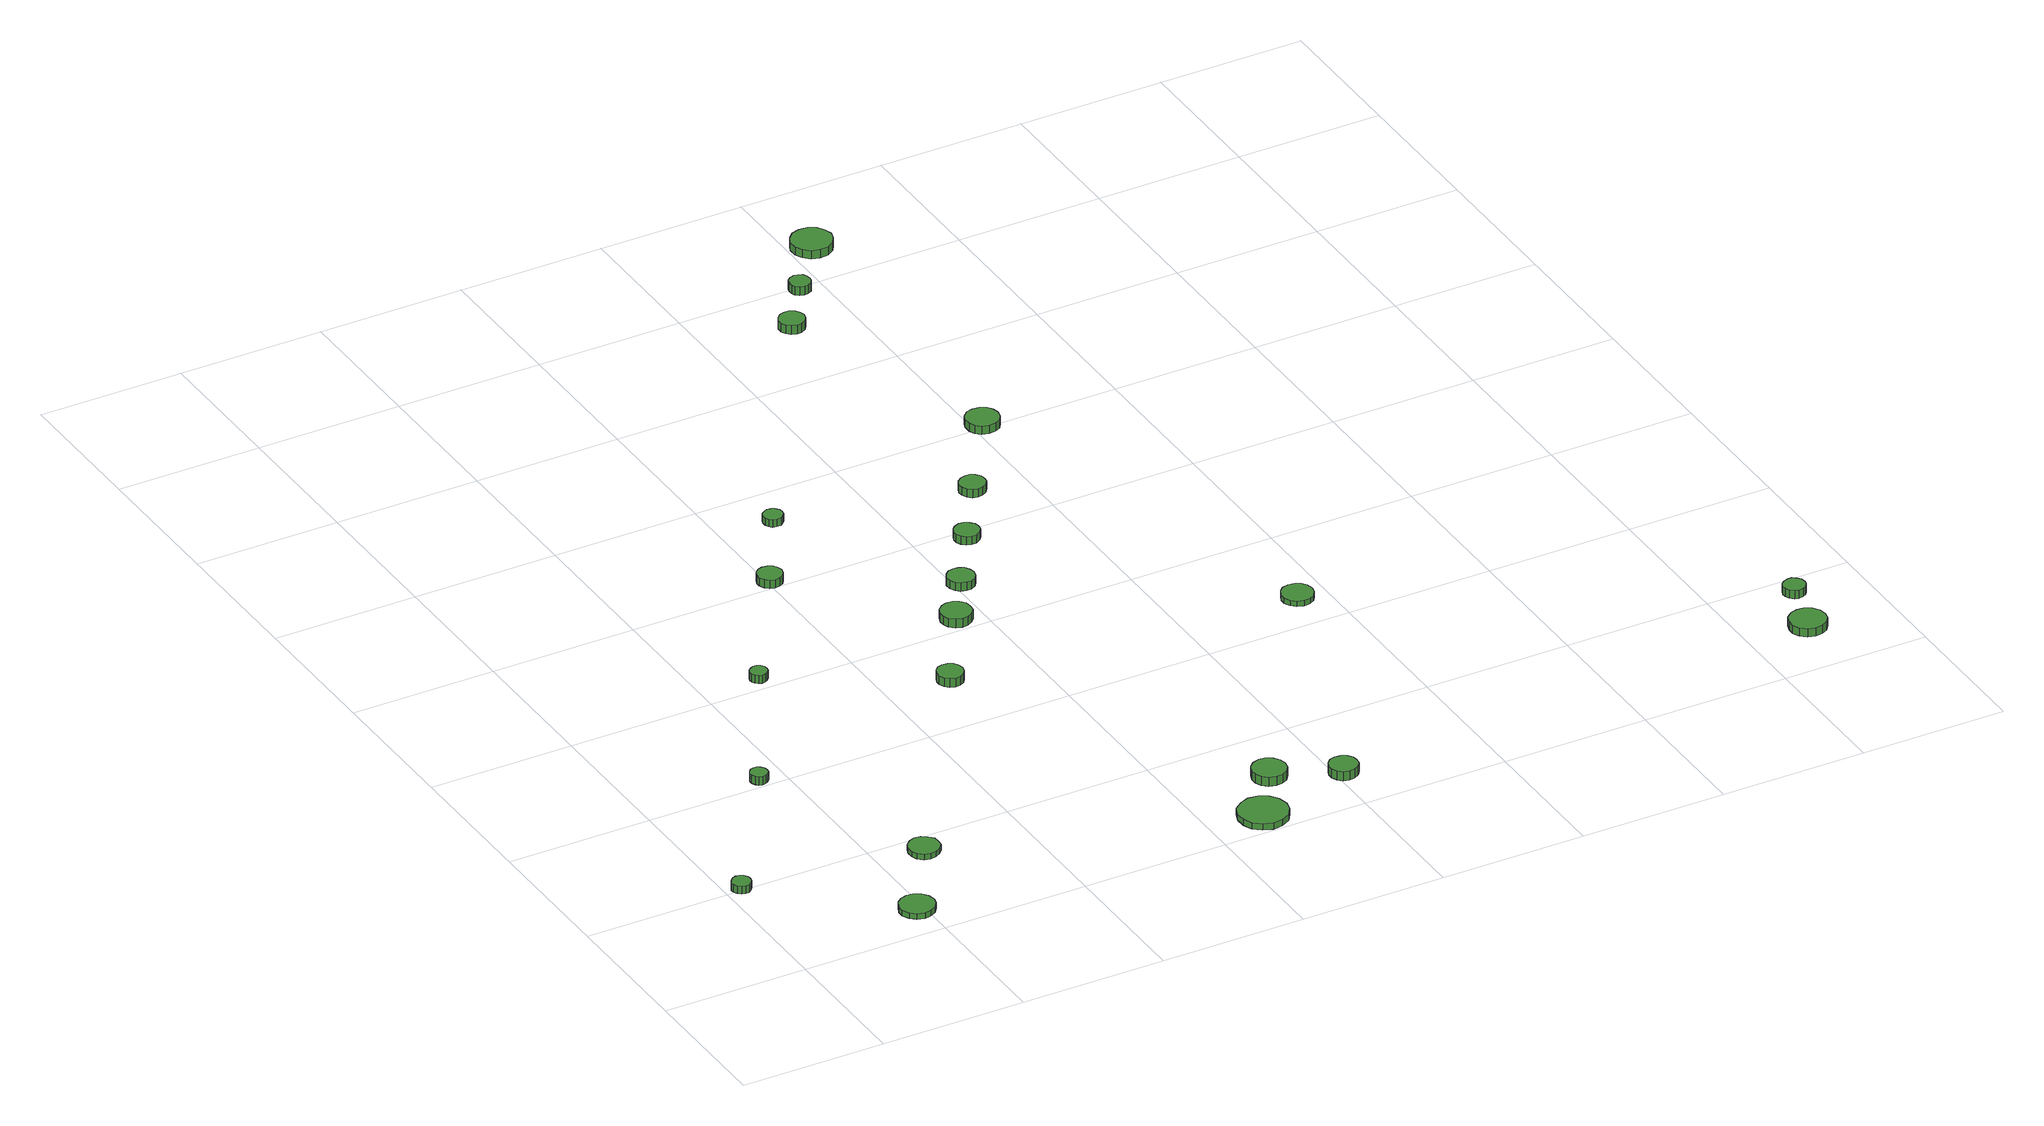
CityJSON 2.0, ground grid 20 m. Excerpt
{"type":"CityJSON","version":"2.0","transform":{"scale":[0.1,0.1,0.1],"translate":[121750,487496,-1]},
"CityObjects":{
"tree1":{"type":"SolitaryVegetationObject","attributes":{"function":"something"},"geometry":[{"type":"MultiSurface","lod":"1","boundaries":[[[0,1,2,3,4,5,6,7,8,9,10,11,12,13,14]],[[15,16,17,18,19,20,21,22,23,24,25,26,27,28,29]],[[0,29,28,1]],[[1,28,27,2]],[[2,27,26,3]],[[3,26,25,4]],[[4,25,24,5]],[[5,24,23,6]],[[6,23,22,7]],[[7,22,21,8]],[[8,21,20,9]],[[9,20,19,10]],[[10,19,18,11]],[[11,18,17,12]],[[12,17,16,13]],[[13,16,15,14]],[[14,15,29,0]]]}]},
"tree2":{"type":"SolitaryVegetationObject","attributes":{"function":"something"},"geometry":[{"type":"MultiSurface","lod":"1","boundaries":[[[30,31,32,33,34,35,36,37,38,39,40,41,42,43,44]],[[45,46,47,48,49,50,51,52,53,54,55,56,57,58,59]],[[30,59,58,31]],[[31,58,57,32]],[[32,57,56,33]],[[33,56,55,34]],[[34,55,54,35]],[[35,54,53,36]],[[36,53,52,37]],[[37,52,51,38]],[[38,51,50,39]],[[39,50,49,40]],[[40,49,48,41]],[[41,48,47,42]],[[42,47,46,43]],[[43,46,45,44]],[[44,45,59,30]]]}]},
"tree3":{"type":"SolitaryVegetationObject","attributes":{"function":"something"},"geometry":[{"type":"MultiSurface","lod":"1","boundaries":[[[60,61,62,63,64,65,66,67,68,69,70,71,72,73,74]],[[75,76,77,78,79,80,81,82,83,84,85,86,87,88,89]],[[60,89,88,61]],[[61,88,87,62]],[[62,87,86,63]],[[63,86,85,64]],[[64,85,84,65]],[[65,84,83,66]],[[66,83,82,67]],[[67,82,81,68]],[[68,81,80,69]],[[69,80,79,70]],[[70,79,78,71]],[[71,78,77,72]],[[72,77,76,73]],[[73,76,75,74]],[[74,75,89,60]]]}]},
"tree4":{"type":"SolitaryVegetationObject","attributes":{"function":"something"},"geometry":[{"type":"MultiSurface","lod":"1","boundaries":[[[90,91,92,93,94,95,96,97,98,99,100,101,102,103,104]],[[105,106,107,108,109,110,111,112,113,114,115,116,117,118,119]],[[90,119,118,91]],[[91,118,117,92]],[[92,117,116,93]],[[93,116,115,94]],[[94,115,114,95]],[[95,114,113,96]],[[96,113,112,97]],[[97,112,111,98]],[[98,111,110,99]],[[99,110,109,100]],[[100,109,108,101]],[[101,108,107,102]],[[102,107,106,103]],[[103,106,105,104]],[[104,105,119,90]]]}]},
"tree5":{"type":"SolitaryVegetationObject","attributes":{"function":"something"},"geometry":[{"type":"MultiSurface","lod":"1","boundaries":[[[120,121,122,123,124,125,126,127,128,129,130,131,132,133,134]],[[135,136,137,138,139,140,141,142,143,144,145,146,147,148,149]],[[120,149,148,121]],[[121,148,147,122]],[[122,147,146,123]],[[123,146,145,124]],[[124,145,144,125]],[[125,144,143,126]],[[126,143,142,127]],[[127,142,141,128]],[[128,141,140,129]],[[129,140,139,130]],[[130,139,138,131]],[[131,138,137,132]],[[132,137,136,133]],[[133,136,135,134]],[[134,135,149,120]]]}]},
"tree6":{"type":"SolitaryVegetationObject","attributes":{"function":"something"},"geometry":[{"type":"MultiSurface","lod":"1","boundaries":[[[150,151,152,153,154,155,156,157,158,159,160,161,162,163,164]],[[165,166,167,168,169,170,171,172,173,174,175,176,177,178,179]],[[150,179,178,151]],[[151,178,177,152]],[[152,177,176,153]],[[153,176,175,154]],[[154,175,174,155]],[[155,174,173,156]],[[156,173,172,157]],[[157,172,171,158]],[[158,171,170,159]],[[159,170,169,160]],[[160,169,168,161]],[[161,168,167,162]],[[162,167,166,163]],[[163,166,165,164]],[[164,165,179,150]]]}]},
"tree7":{"type":"SolitaryVegetationObject","attributes":{"function":"something"},"geometry":[{"type":"MultiSurface","lod":"1","boundaries":[[[180,181,182,183,184,185,186,187,188,189,190,191,192,193,194]],[[195,196,197,198,199,200,201,202,203,204,205,206,207,208,209]],[[180,209,208,181]],[[181,208,207,182]],[[182,207,206,183]],[[183,206,205,184]],[[184,205,204,185]],[[185,204,203,186]],[[186,203,202,187]],[[187,202,201,188]],[[188,201,200,189]],[[189,200,199,190]],[[190,199,198,191]],[[191,198,197,192]],[[192,197,196,193]],[[193,196,195,194]],[[194,195,209,180]]]}]},
"tree8":{"type":"SolitaryVegetationObject","attributes":{"function":"something"},"geometry":[{"type":"MultiSurface","lod":"1","boundaries":[[[210,211,212,213,214,215,216,217,218,219,220,221,222,223,224]],[[225,226,227,228,229,230,231,232,233,234,235,236,237,238,239]],[[210,239,238,211]],[[211,238,237,212]],[[212,237,236,213]],[[213,236,235,214]],[[214,235,234,215]],[[215,234,233,216]],[[216,233,232,217]],[[217,232,231,218]],[[218,231,230,219]],[[219,230,229,220]],[[220,229,228,221]],[[221,228,227,222]],[[222,227,226,223]],[[223,226,225,224]],[[224,225,239,210]]]}]},
"tree9":{"type":"SolitaryVegetationObject","attributes":{"function":"something"},"geometry":[{"type":"MultiSurface","lod":"1","boundaries":[[[240,241,242,243,244,245,246,247,248,249,250,251,252,253,254]],[[255,256,257,258,259,260,261,262,263,264,265,266,267,268,269]],[[240,269,268,241]],[[241,268,267,242]],[[242,267,266,243]],[[243,266,265,244]],[[244,265,264,245]],[[245,264,263,246]],[[246,263,262,247]],[[247,262,261,248]],[[248,261,260,249]],[[249,260,259,250]],[[250,259,258,251]],[[251,258,257,252]],[[252,257,256,253]],[[253,256,255,254]],[[254,255,269,240]]]}]},
"tree10":{"type":"SolitaryVegetationObject","attributes":{"function":"something"},"geometry":[{"type":"MultiSurface","lod":"1","boundaries":[[[270,271,272,273,274,275,276,277,278,279,280,281,282,283,284]],[[285,286,287,288,289,290,291,292,293,294,295,296,297,298,299]],[[270,299,298,271]],[[271,298,297,272]],[[272,297,296,273]],[[273,296,295,274]],[[274,295,294,275]],[[275,294,293,276]],[[276,293,292,277]],[[277,292,291,278]],[[278,291,290,279]],[[279,290,289,280]],[[280,289,288,281]],[[281,288,287,282]],[[282,287,286,283]],[[283,286,285,284]],[[284,285,299,270]]]}]},
"tree11":{"type":"SolitaryVegetationObject","attributes":{"function":"something"},"geometry":[{"type":"MultiSurface","lod":"1","boundaries":[[[300,301,302,303,304,305,306,307,308,309,310,311,312,313,314]],[[315,316,317,318,319,320,321,322,323,324,325,326,327,328,329]],[[300,329,328,301]],[[301,328,327,302]],[[302,327,326,303]],[[303,326,325,304]],[[304,325,324,305]],[[305,324,323,306]],[[306,323,322,307]],[[307,322,321,308]],[[308,321,320,309]],[[309,320,319,310]],[[310,319,318,311]],[[311,318,317,312]],[[312,317,316,313]],[[313,316,315,314]],[[314,315,329,300]]]}]},
"tree12":{"type":"SolitaryVegetationObject","attributes":{"function":"something"},"geometry":[{"type":"MultiSurface","lod":"1","boundaries":[[[330,331,332,333,334,335,336,337,338,339,340,341,342,343,344]],[[345,346,347,348,349,350,351,352,353,354,355,356,357,358,359]],[[330,359,358,331]],[[331,358,357,332]],[[332,357,356,333]],[[333,356,355,334]],[[334,355,354,335]],[[335,354,353,336]],[[336,353,352,337]],[[337,352,351,338]],[[338,351,350,339]],[[339,350,349,340]],[[340,349,348,341]],[[341,348,347,342]],[[342,347,346,343]],[[343,346,345,344]],[[344,345,359,330]]]}]},
"tree13":{"type":"SolitaryVegetationObject","attributes":{"function":"something"},"geometry":[{"type":"MultiSurface","lod":"1","boundaries":[[[360,361,362,363,364,365,366,367,368,369,370,371,372,373,374]],[[375,376,377,378,379,380,381,382,383,384,385,386,387,388,389]],[[360,389,388,361]],[[361,388,387,362]],[[362,387,386,363]],[[363,386,385,364]],[[364,385,384,365]],[[365,384,383,366]],[[366,383,382,367]],[[367,382,381,368]],[[368,381,380,369]],[[369,380,379,370]],[[370,379,378,371]],[[371,378,377,372]],[[372,377,376,373]],[[373,376,375,374]],[[374,375,389,360]]]}]},
"tree14":{"type":"SolitaryVegetationObject","attributes":{"function":"something"},"geometry":[{"type":"MultiSurface","lod":"1","boundaries":[[[390,391,392,393,394,395,396,397,398,399,400,401,402,403,404]],[[405,406,407,408,409,410,411,412,413,414,415,416,417,418,419]],[[390,419,418,391]],[[391,418,417,392]],[[392,417,416,393]],[[393,416,415,394]],[[394,415,414,395]],[[395,414,413,396]],[[396,413,412,397]],[[397,412,411,398]],[[398,411,410,399]],[[399,410,409,400]],[[400,409,408,401]],[[401,408,407,402]],[[402,407,406,403]],[[403,406,405,404]],[[404,405,419,390]]]}]},
"tree15":{"type":"SolitaryVegetationObject","attributes":{"function":"something"},"geometry":[{"type":"MultiSurface","lod":"1","boundaries":[[[420,421,422,423,424,425,426,427,428,429,430,431,432,433,434]],[[435,436,437,438,439,440,441,442,443,444,445,446,447,448,449]],[[420,449,448,421]],[[421,448,447,422]],[[422,447,446,423]],[[423,446,445,424]],[[424,445,444,425]],[[425,444,443,426]],[[426,443,442,427]],[[427,442,441,428]],[[428,441,440,429]],[[429,440,439,430]],[[430,439,438,431]],[[431,438,437,432]],[[432,437,436,433]],[[433,436,435,434]],[[434,435,449,420]]]}]},
"tree16":{"type":"SolitaryVegetationObject","attributes":{"function":"something"},"geometry":[{"type":"MultiSurface","lod":"1","boundaries":[[[450,451,452,453,454,455,456,457,458,459,460,461,462,463,464]],[[465,466,467,468,469,470,471,472,473,474,475,476,477,478,479]],[[450,479,478,451]],[[451,478,477,452]],[[452,477,476,453]],[[453,476,475,454]],[[454,475,474,455]],[[455,474,473,456]],[[456,473,472,457]],[[457,472,471,458]],[[458,471,470,459]],[[459,470,469,460]],[[460,469,468,461]],[[461,468,467,462]],[[462,467,466,463]],[[463,466,465,464]],[[464,465,479,450]]]}]},
"tree17":{"type":"SolitaryVegetationObject","attributes":{"function":"something"},"geometry":[{"type":"MultiSurface","lod":"1","boundaries":[[[480,481,482,483,484,485,486,487,488,489,490,491,492,493,494]],[[495,496,497,498,499,500,501,502,503,504,505,506,507,508,509]],[[480,509,508,481]],[[481,508,507,482]],[[482,507,506,483]],[[483,506,505,484]],[[484,505,504,485]],[[485,504,503,486]],[[486,503,502,487]],[[487,502,501,488]],[[488,501,500,489]],[[489,500,499,490]],[[490,499,498,491]],[[491,498,497,492]],[[492,497,496,493]],[[493,496,495,494]],[[494,495,509,480]]]}]},
"tree18":{"type":"SolitaryVegetationObject","attributes":{"function":"something"},"geometry":[{"type":"MultiSurface","lod":"1","boundaries":[[[510,511,512,513,514,515,516,517,518,519,520,521,522,523,524]],[[525,526,527,528,529,530,531,532,533,534,535,536,537,538,539]],[[510,539,538,511]],[[511,538,537,512]],[[512,537,536,513]],[[513,536,535,514]],[[514,535,534,515]],[[515,534,533,516]],[[516,533,532,517]],[[517,532,531,518]],[[518,531,530,519]],[[519,530,529,520]],[[520,529,528,521]],[[521,528,527,522]],[[522,527,526,523]],[[523,526,525,524]],[[524,525,539,510]]]}]},
"tree19":{"type":"SolitaryVegetationObject","attributes":{"function":"something"},"geometry":[{"type":"MultiSurface","lod":"1","boundaries":[[[540,541,542,543,544,545,546,547,548,549,550,551,552,553,554]],[[555,556,557,558,559,560,561,562,563,564,565,566,567,568,569]],[[540,569,568,541]],[[541,568,567,542]],[[542,567,566,543]],[[543,566,565,544]],[[544,565,564,545]],[[545,564,563,546]],[[546,563,562,547]],[[547,562,561,548]],[[548,561,560,549]],[[549,560,559,550]],[[550,559,558,551]],[[551,558,557,552]],[[552,557,556,553]],[[553,556,555,554]],[[554,555,569,540]]]}]},
"tree20":{"type":"SolitaryVegetationObject","attributes":{"function":"something"},"geometry":[{"type":"MultiSurface","lod":"1","boundaries":[[[570,571,572,573,574,575,576,577,578,579,580,581,582,583,584]],[[585,586,587,588,589,590,591,592,593,594,595,596,597,598,599]],[[570,599,598,571]],[[571,598,597,572]],[[572,597,596,573]],[[573,596,595,574]],[[574,595,594,575]],[[575,594,593,576]],[[576,593,592,577]],[[577,592,591,578]],[[578,591,590,579]],[[579,590,589,580]],[[580,589,588,581]],[[581,588,587,582]],[[582,587,586,583]],[[583,586,585,584]],[[584,585,599,570]]]}]},
"tree21":{"type":"SolitaryVegetationObject","attributes":{"function":"something"},"geometry":[{"type":"MultiSurface","lod":"1","boundaries":[[[600,601,602,603,604,605,606,607,608,609,610,611,612,613,614]],[[615,616,617,618,619,620,621,622,623,624,625,626,627,628,629]],[[600,629,628,601]],[[601,628,627,602]],[[602,627,626,603]],[[603,626,625,604]],[[604,625,624,605]],[[605,624,623,606]],[[606,623,622,607]],[[607,622,621,608]],[[608,621,620,609]],[[609,620,619,610]],[[610,619,618,611]],[[611,618,617,612]],[[612,617,616,613]],[[613,616,615,614]],[[614,615,629,600]]]}]},
"tree22":{"type":"SolitaryVegetationObject","attributes":{"function":"something"},"geometry":[{"type":"MultiSurface","lod":"1","boundaries":[[[630,631,632,633,634,635,636,637,638,639,640,641,642,643,644]],[[645,646,647,648,649,650,651,652,653,654,655,656,657,658,659]],[[630,659,658,631]],[[631,658,657,632]],[[632,657,656,633]],[[633,656,655,634]],[[634,655,654,635]],[[635,654,653,636]],[[636,653,652,637]],[[637,652,651,638]],[[638,651,650,639]],[[639,650,649,640]],[[640,649,648,641]],[[641,648,647,642]],[[642,647,646,643]],[[643,646,645,644]],[[644,645,659,630]]]}]}
},
"vertices":[
[35,204,18],[34,209,18],[31,213,18],[26,216,18],[21,217,18],[16,215,18],[12,211,18],[9,206,18],[9,201,18],[12,196,18],[16,192,18],[21,191,18],[26,191,18],[31,194,18],[34,198,18],[34,198,7],[31,194,7],[26,191,7],[21,191,7],[16,192,7],[12,196,7],[9,201,7],[9,206,7],[12,211,7],[16,215,7],[21,217,7],[26,216,7],[31,213,7],[34,209,7],[35,204,7],
[214,54,15],[212,64,15],[206,72,15],[197,77,15],[188,78,15],[178,75,15],[171,69,15],[166,59,15],[166,49,15],[171,40,15],[178,34,15],[188,30,15],[197,32,15],[206,37,15],[212,45,15],[212,45,7],[206,37,7],[197,32,7],[188,30,7],[178,34,7],[171,40,7],[166,49,7],[166,59,7],[171,69,7],[178,75,7],[188,78,7],[197,77,7],[206,72,7],[212,64,7],[214,54,7],
[172,406,25],[171,411,25],[168,415,25],[164,418,25],[159,418,25],[154,417,25],[151,413,25],[149,409,25],[149,404,25],[151,399,25],[154,396,25],[159,394,25],[164,395,25],[168,397,25],[171,401,25],[171,401,13],[168,397,13],[164,395,13],[159,394,13],[154,396,13],[151,399,13],[149,404,13],[149,409,13],[151,413,13],[154,417,13],[159,418,13],[164,418,13],[168,415,13],[171,411,13],[172,406,13],
[285,170,15],[284,178,15],[278,185,15],[271,190,15],[262,191,15],[254,188,15],[247,182,15],[244,174,15],[244,165,15],[247,157,15],[254,151,15],[262,149,15],[271,150,15],[278,154,15],[284,161,15],[284,161,7],[278,154,7],[271,150,7],[262,149,7],[254,151,7],[247,157,7],[244,165,7],[244,174,7],[247,182,7],[254,188,7],[262,191,7],[271,190,7],[278,185,7],[284,178,7],[285,170,7],
[289,617,23],[288,622,23],[285,626,23],[281,628,23],[276,629,23],[272,627,23],[268,624,23],[266,619,23],[266,614,23],[268,610,23],[272,607,23],[276,605,23],[281,606,23],[285,608,23],[288,612,23],[288,612,11],[285,608,11],[281,606,11],[276,605,11],[272,607,11],[268,610,11],[266,614,11],[266,619,11],[268,624,11],[272,627,11],[276,629,11],[281,628,11],[285,626,11],[288,622,11],[289,617,11],
[501,495,26],[499,503,26],[495,509,26],[489,512,26],[481,513,26],[474,511,26],[469,506,26],[466,499,26],[466,492,26],[469,485,26],[474,480,26],[481,477,26],[489,478,26],[495,482,26],[499,488,26],[499,488,13],[495,482,13],[489,478,13],[481,477,13],[474,480,13],[469,485,13],[466,492,13],[466,499,13],[469,506,13],[474,511,13],[481,513,13],[489,512,13],[495,509,13],[499,503,13],[501,495,13],
[421,815,19],[419,822,19],[415,828,19],[409,831,19],[402,832,19],[395,830,19],[390,825,19],[387,819,19],[387,812,19],[390,805,19],[395,800,19],[402,798,19],[409,799,19],[415,802,19],[419,808,19],[419,808,7],[415,802,7],[409,799,7],[402,798,7],[395,800,7],[390,805,7],[387,812,7],[387,819,7],[390,825,7],[395,830,7],[402,832,7],[409,831,7],[415,828,7],[419,822,7],[421,815,7],
[707,34,16],[704,48,16],[696,59,16],[684,66,16],[670,68,16],[657,63,16],[646,54,16],[641,41,16],[641,28,16],[646,15,16],[657,6,16],[670,1,16],[684,3,16],[696,10,16],[704,21,16],[704,21,7],[696,10,7],[684,3,7],[670,1,7],[657,6,7],[646,15,7],[641,28,7],[641,41,7],[646,54,7],[657,63,7],[670,68,7],[684,66,7],[696,59,7],[704,48,7],[707,34,7],
[585,626,19],[584,635,19],[578,642,19],[571,646,19],[562,647,19],[554,644,19],[547,638,19],[544,630,19],[544,622,19],[547,614,19],[554,608,19],[562,605,19],[571,606,19],[578,610,19],[584,617,19],[584,617,6],[578,610,6],[571,606,6],[562,605,6],[554,608,6],[547,614,6],[544,622,6],[544,630,6],[547,638,6],[554,644,6],[562,647,6],[571,646,6],[578,642,6],[584,635,6],[585,626,6],
[488,934,19],[487,939,19],[483,944,19],[479,946,19],[473,947,19],[468,945,19],[464,942,19],[462,937,19],[462,931,19],[464,926,19],[468,922,19],[473,921,19],[479,921,19],[483,924,19],[487,928,19],[487,928,8],[483,924,8],[479,921,8],[473,921,8],[468,922,8],[464,926,8],[462,931,8],[462,937,8],[464,942,8],[468,945,8],[473,947,8],[479,946,8],[483,944,8],[487,939,8],[488,934,8],
[746,108,23],[744,117,23],[738,125,23],[730,130,23],[721,131,23],[711,128,23],[704,121,23],[700,112,23],[700,103,23],[704,94,23],[711,88,23],[721,85,23],[730,86,23],[738,90,23],[744,98,23],[744,98,10],[738,90,10],[730,86,10],[721,85,10],[711,88,10],[704,94,10],[700,103,10],[700,112,10],[704,121,10],[711,128,10],[721,131,10],[730,130,10],[738,125,10],[744,117,10],[746,108,10],
[629,696,18],[627,703,18],[623,710,18],[616,713,18],[609,714,18],[601,712,18],[596,707,18],[592,700,18],[592,692,18],[596,685,18],[601,680,18],[609,678,18],[616,678,18],[623,682,18],[627,688,18],[627,688,6],[623,682,6],[616,678,6],[609,678,6],[601,680,6],[596,685,6],[592,692,6],[592,700,6],[596,707,6],[601,712,6],[609,714,6],[616,713,6],[623,710,6],[627,703,6],[629,696,6],
[826,68,25],[825,76,25],[820,82,25],[813,86,25],[805,87,25],[797,85,25],[791,79,25],[788,72,25],[788,64,25],[791,57,25],[797,51,25],[805,49,25],[813,50,25],[820,54,25],[825,60,25],[825,60,12],[820,54,12],[813,50,12],[805,49,12],[797,51,12],[791,57,12],[788,64,12],[788,72,12],[791,79,12],[797,85,12],[805,87,12],[813,86,12],[820,82,12],[825,76,12],[826,68,12],
[686,786,18],[685,793,18],[680,798,18],[674,802,18],[667,803,18],[660,800,18],[655,796,18],[652,789,18],[652,782,18],[655,776,18],[660,771,18],[667,769,18],[674,769,18],[680,773,18],[685,779,18],[685,779,6],[680,773,6],[674,769,6],[667,769,6],[660,771,6],[655,776,6],[652,782,6],[652,789,6],[655,796,6],[660,800,6],[667,803,6],[674,802,6],[680,798,6],[685,793,6],[686,786,6],
[747,880,18],[746,887,18],[741,893,18],[735,897,18],[728,897,18],[721,895,18],[715,890,18],[712,883,18],[712,876,18],[715,869,18],[721,864,18],[728,862,18],[735,863,18],[741,867,18],[746,873,18],[746,873,6],[741,867,6],[735,863,6],[728,862,6],[721,864,6],[715,869,6],[712,876,6],[712,883,6],[715,890,6],[721,895,6],[728,897,6],[735,897,6],[741,893,6],[746,887,6],[747,880,6],
[982,462,14],[980,471,14],[975,478,14],[968,482,14],[959,483,14],[950,481,14],[944,475,14],[940,466,14],[940,458,14],[944,450,14],[950,444,14],[959,441,14],[968,442,14],[975,446,14],[980,453,14],[980,453,6],[975,446,6],[968,442,6],[959,441,6],[950,444,6],[944,450,6],[940,458,6],[940,466,6],[944,475,6],[950,481,6],[959,483,6],[968,482,6],[975,478,6],[980,471,6],[982,462,6],
[831,996,26],[829,1005,26],[824,1013,26],[816,1017,26],[806,1018,26],[797,1016,26],[790,1009,26],[787,1001,26],[787,991,26],[790,983,26],[797,977,26],[806,974,26],[816,975,26],[824,979,26],[829,987,26],[829,987,14],[824,979,14],[816,975,14],[806,974,14],[797,977,14],[790,983,14],[787,991,14],[787,1001,14],[790,1009,14],[797,1016,14],[806,1018,14],[816,1017,14],[824,1013,14],[829,1005,14],[831,996,14],
[732,1315,25],[730,1322,25],[726,1328,25],[719,1332,25],[712,1332,25],[705,1330,25],[700,1325,25],[697,1319,25],[697,1311,25],[700,1305,25],[705,1300,25],[712,1297,25],[719,1298,25],[726,1302,25],[730,1308,25],[730,1308,12],[726,1302,12],[719,1298,12],[712,1297,12],[705,1300,12],[700,1305,12],[697,1311,12],[697,1319,12],[700,1325,12],[705,1330,12],[712,1332,12],[719,1332,12],[726,1328,12],[730,1322,12],[732,1315,12],
[783,1392,21],[782,1398,21],[779,1403,21],[773,1406,21],[768,1407,21],[762,1405,21],[757,1401,21],[755,1395,21],[755,1389,21],[757,1384,21],[762,1380,21],[768,1378,21],[773,1379,21],[779,1382,21],[782,1387,21],[782,1387,8],[779,1382,8],[773,1379,8],[768,1378,8],[762,1380,8],[757,1384,8],[755,1389,8],[755,1395,8],[757,1401,8],[762,1405,8],[768,1407,8],[773,1406,8],[779,1403,8],[782,1398,8],[783,1392,8],
[858,1472,20],[855,1483,20],[849,1493,20],[839,1498,20],[827,1499,20],[816,1496,20],[808,1488,20],[803,1478,20],[803,1466,20],[808,1456,20],[816,1448,20],[827,1445,20],[839,1446,20],[849,1452,20],[855,1461,20],[855,1461,8],[849,1452,8],[839,1446,8],[827,1445,8],[816,1448,8],[808,1456,8],[803,1466,8],[803,1478,8],[808,1488,8],[816,1496,8],[827,1499,8],[839,1498,8],[849,1493,8],[855,1483,8],[858,1472,8],
[1502,80,27],[1500,90,27],[1494,99,27],[1485,104,27],[1475,105,27],[1465,102,27],[1457,95,27],[1453,85,27],[1453,75,27],[1457,66,27],[1465,59,27],[1475,56,27],[1485,57,27],[1494,62,27],[1500,70,27],[1500,70,15],[1494,62,15],[1485,57,15],[1475,56,15],[1465,59,15],[1457,66,15],[1453,75,15],[1453,85,15],[1457,95,15],[1465,102,15],[1475,105,15],[1485,104,15],[1494,99,15],[1500,90,15],[1502,80,15],
[1518,161,25],[1517,167,25],[1513,172,25],[1508,176,25],[1501,176,25],[1496,174,25],[1491,170,25],[1488,164,25],[1488,158,25],[1491,153,25],[1496,148,25],[1501,146,25],[1508,147,25],[1513,150,25],[1517,155,25],[1517,155,13],[1513,150,13],[1508,147,13],[1501,146,13],[1496,148,13],[1491,153,13],[1488,158,13],[1488,164,13],[1491,170,13],[1496,174,13],[1501,176,13],[1508,176,13],[1513,172,13],[1517,167,13],[1518,161,13]
]}
